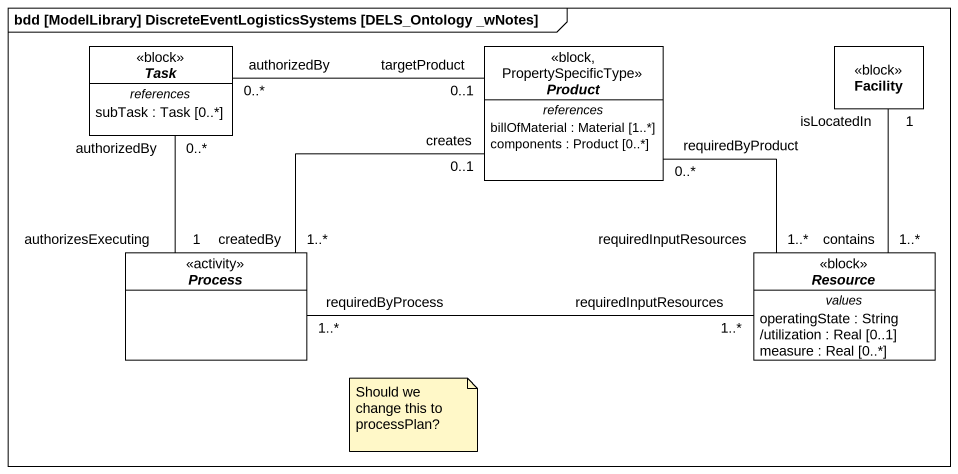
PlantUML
@startuml
mainframe bdd [ModelLibrary] DiscreteEventLogisticsSystems [DELS_Ontology _wNotes]
hide circle
hide empty members
abstract class Task <<block>> #FFFFFF {
  -- references --
  subTask : Task [0..*]
}
abstract class Product <<block, PropertySpecificType>> #FFFFFF {
  -- references --
  billOfMaterial : Material [1..*]
  components : Product [0..*]
}
class Facility <<block>> #FFFFFF
abstract class "Process" as Process_ <<activity>> #FFFFFF
abstract class Resource <<block>> #FFFFFF {
  -- values --
  operatingState : String
  /utilization : Real [0..1]
  measure : Real [0..*]
}
Task "authorizedBy\n0..*" -right- "targetProduct\n0..1" Product
Task "authorizedBy\n0..*" -- "authorizesExecuting\n1" Process_
Facility "isLocatedIn\n1" -- "contains\n1..*" Resource
Process_ "createdBy\n1..*" -right- "creates\n0..1" Product
Resource "requiredInputResources\n1..*" -up- "requiredByProduct\n0..*" Product
Resource "requiredInputResources\n1..*" -left- "requiredByProcess\n1..*" Process_
note as N1
  Should we change this to processPlan?
end note
@enduml
